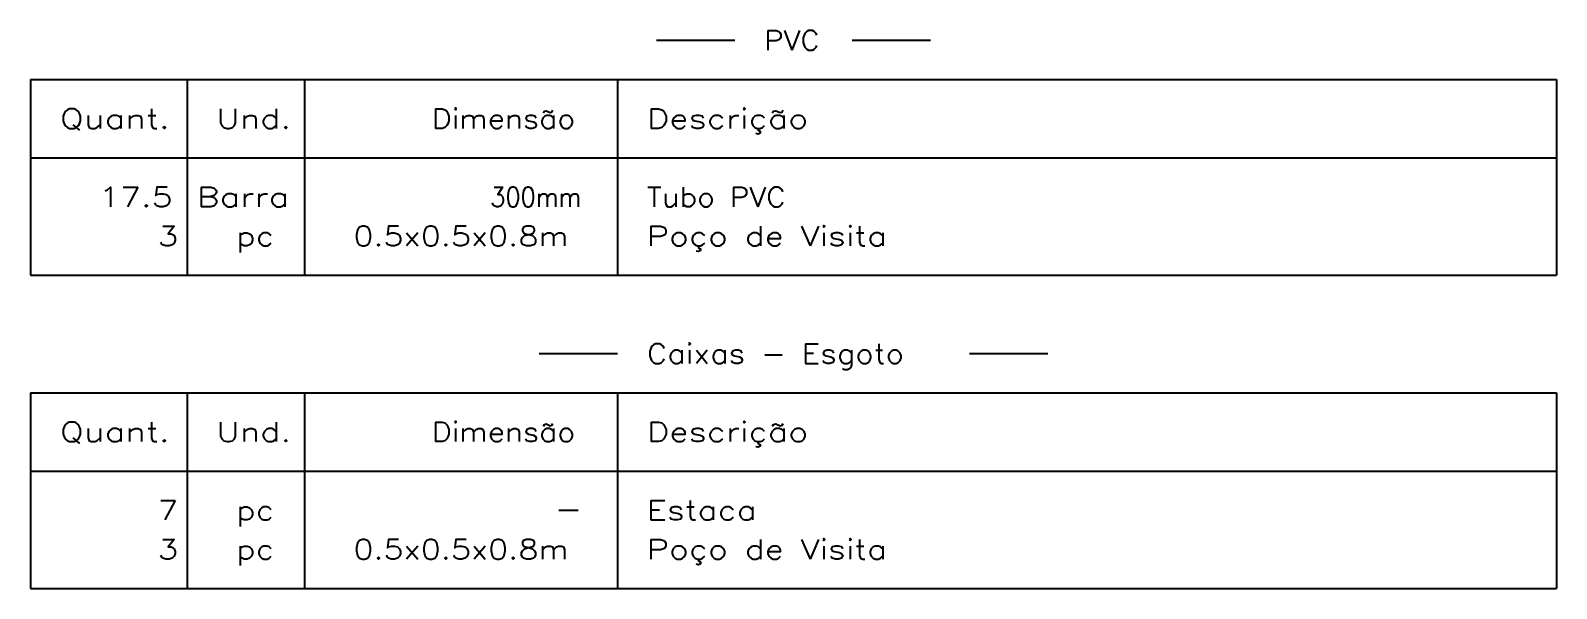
# Model space of a CAD drawing. Extents: x -6997814 to 14282083, y -16 to 289481930.
# Drawn here: x 363827.7 to 363890.1, y 7352226.1 to 7352248.9 of the extents above; entities that cross this region are included whole.
import ezdxf

# ---------------------------------------------------------------- set-up
doc = ezdxf.new("R2010")
doc.units = 0
doc.header["$LTSCALE"] = 6.5
doc.layers.add('LISTAGEM_LINHA', color=7, linetype='CONTINUOUS')
doc.layers.add('LISTAGEM_TEXTO', color=7, linetype='CONTINUOUS')
doc.styles.add('ROMANS', font='romans.shx')

msp = doc.modelspace()

# ---------------------------------------------------------------- linework, layer by layer
at = {"layer": 'LISTAGEM_LINHA', "lineweight": -2}
for p, q in [((363853.31256, 7352248.54061), (363856.51256, 7352248.54061)), ((363861.31256, 7352248.54061), (363864.51256, 7352248.54061)), ((363827.71256, 7352246.94061), (363890.11256, 7352246.94061)), ((363827.71256, 7352246.94061), (363827.7126, 7352238.9406)), ((363834.11256, 7352246.94061), (363834.1126, 7352238.9406)), ((363838.91256, 7352246.94061), (363838.9126, 7352238.9406)), ((363851.71256, 7352246.94061), (363851.7126, 7352238.9406)), ((363890.11256, 7352246.94061), (363890.1126, 7352238.9406)), ((363827.71256, 7352243.74061), (363890.11256, 7352243.74061)), ((363827.71256, 7352238.94061), (363890.11256, 7352238.94061)), ((363848.51256, 7352235.74061), (363851.71256, 7352235.74061)), ((363866.11256, 7352235.74061), (363869.31256, 7352235.74061)), ((363827.71256, 7352234.14061), (363890.11256, 7352234.14061)), ((363827.71256, 7352234.14061), (363827.7126, 7352226.1406)), ((363834.11256, 7352234.14061), (363834.1126, 7352226.1406)), ((363838.91256, 7352234.14061), (363838.9126, 7352226.1406)), ((363851.71256, 7352234.14061), (363851.7126, 7352226.1406)), ((363890.11256, 7352234.14061), (363890.1126, 7352226.1406)), ((363827.71256, 7352230.94061), (363890.11256, 7352230.94061)), ((363849.31256, 7352229.34061), (363850.11256, 7352229.34061)), ((363827.71256, 7352226.14061), (363890.11256, 7352226.14061))]:
    msp.add_line(p, q, dxfattribs=at)

# ---------------------------------------------------------------- texts
at = {"layer": 'LISTAGEM_TEXTO', "lineweight": -2, "style": 'ROMANS'}
for s, width, p in [('PVC', 1.105263, (363857.71256, 7352248.14061)), ('Quant.', 1.298969, (363828.91256, 7352244.94061)), ('Und.', 1.272727, (363835.31256, 7352244.94061)), ('Dimensão', 1.135135, (363844.11256, 7352244.94061)), ('Descrição', 1.277027, (363852.91256, 7352244.94061)), ('17.5', 1.253731, (363830.51256, 7352241.74061)), ('Barra', 1.296296, (363834.51256, 7352241.74061)), ('300mm', 0.905172, (363846.51256, 7352241.74061)), ('Tubo PVC', 1.112583, (363852.91256, 7352241.74061)), ('3', 1.235294, (363832.91256, 7352240.14061)), ('pc', 1.235294, (363836.11256, 7352240.14061)), ('0.5x0.5x0.8m', 1.2, (363840.91256, 7352240.14061)), ('Poço de Visita', 1.25641, (363852.91256, 7352240.14061)), ('Caixas - Esgoto', 1.162362, (363852.91256, 7352235.34061)), ('Quant.', 1.298969, (363828.91256, 7352232.14061)), ('Und.', 1.272727, (363835.31256, 7352232.14061)), ('Dimensão', 1.135135, (363844.11256, 7352232.14061)), ('Descrição', 1.277027, (363852.91256, 7352232.14061)), ('7', 1.235294, (363832.91256, 7352228.94061)), ('pc', 1.235294, (363836.11256, 7352228.94061)), ('Estaca', 1.26, (363852.91256, 7352228.94061)), ('3', 1.235294, (363832.91256, 7352227.34061)), ('0.5x0.5x0.8m', 1.2, (363840.91256, 7352227.34061)), ('Poço de Visita', 1.25641, (363852.91256, 7352227.34061)), ('pc', 1.235294, (363836.11256, 7352227.34061))]:
    msp.add_text(s, height=0.8, dxfattribs=dict(at, width=width)).set_placement(p)

doc.saveas('drawing.dxf')
